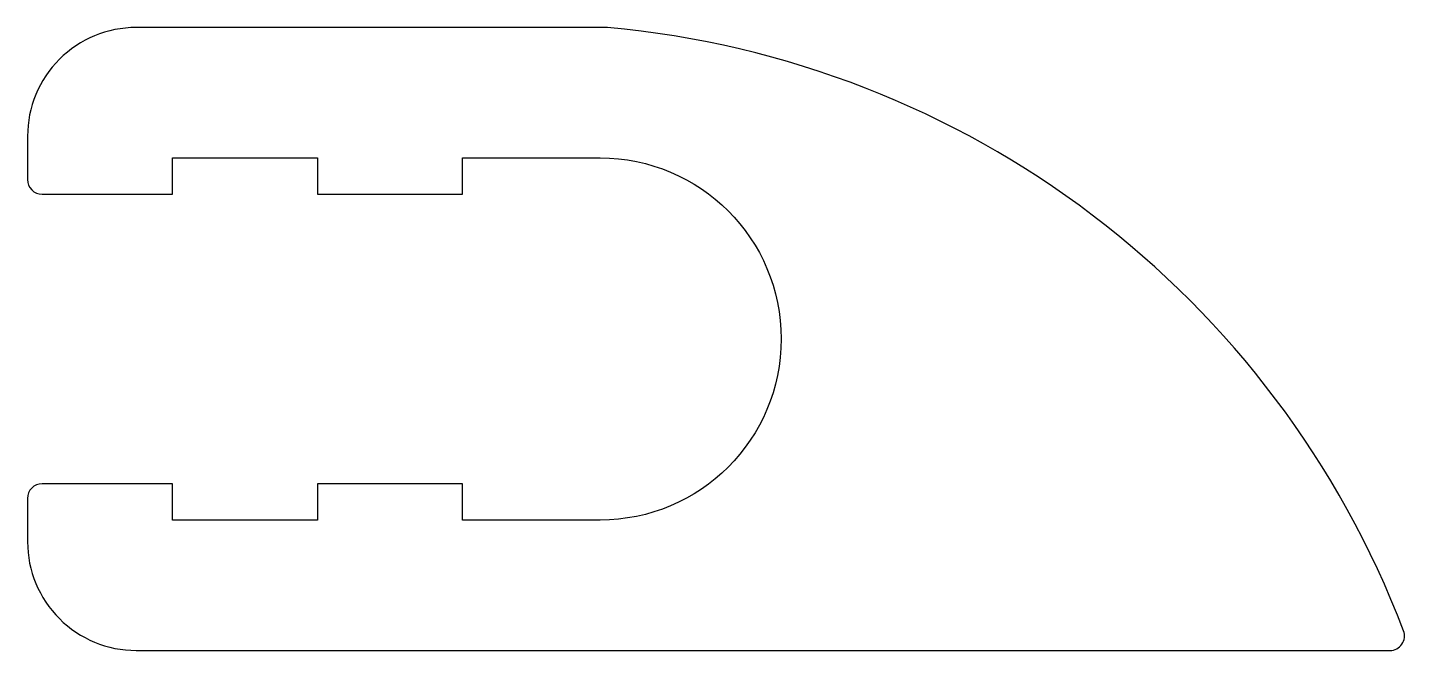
# Model space of a CAD drawing. Extents: x 143.7 to 162.7, y 238.3 to 246.9.
import ezdxf

# ---------------------------------------------------------------- set-up
doc = ezdxf.new("R2010")
doc.units = 0
doc.layers.get('0').update_dxf_attribs({"linetype": 'CONTINUOUS'})

msp = doc.modelspace()

# ---------------------------------------------------------------- linework, layer by layer
msp.add_lwpolyline([(162.647, 238.571, 0.286868), (151.664, 246.899), (145.16, 246.899, 0.414214), (143.66, 245.399), (143.66, 244.799, 0.414214), (143.86, 244.599), (145.66, 244.599), (145.66, 245.099), (147.66, 245.099), (147.66, 244.599), (149.66, 244.599), (149.66, 245.099), (151.56, 245.099, -1), (151.56, 240.099), (149.66, 240.099), (149.66, 240.599), (147.66, 240.599), (147.66, 240.099), (145.66, 240.099), (145.66, 240.599), (143.86, 240.599, 0.414214), (143.66, 240.399), (143.66, 239.799, 0.414214), (145.16, 238.299), (162.46, 238.299, 0.526512)], format="xyb", close=True)

doc.saveas('drawing.dxf')
